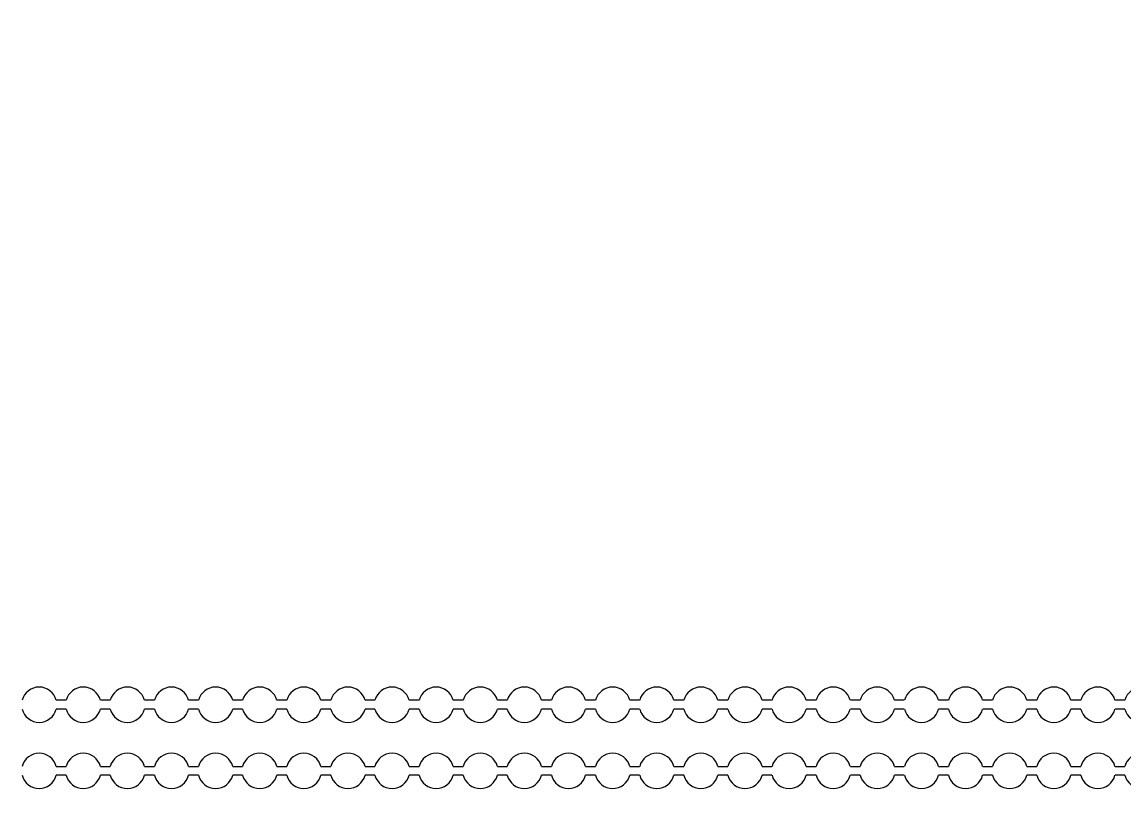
# Model space of a CAD drawing. Extents: x 4056 to 105656, y 4120 to 105720.
# Drawn here: x 30075 to 31325, y 36765 to 37652 of the extents above; entities that cross this region are included whole.
import ezdxf

# ---------------------------------------------------------------- set-up
doc = ezdxf.new("R2010")
doc.units = 13
doc.header["$MEASUREMENT"] = 0
doc.layers.add('Main Layer', color=7, linetype='Continuous', lineweight=0)

msp = doc.modelspace()

# ---------------------------------------------------------------- linework, layer by layer
for p, q in [((30125.1, 36883), (30113.9, 36883)), ((30175.1, 36883), (30163.9, 36883)), ((30225.1, 36883), (30213.9, 36883)), ((30275.1, 36883), (30263.9, 36883)), ((30325.1, 36883), (30313.9, 36883)), ((30375.1, 36883), (30363.9, 36883)), ((30425.1, 36883), (30413.9, 36883)), ((30475.1, 36883), (30463.9, 36883)), ((30525.1, 36883), (30513.9, 36883)), ((30575.1, 36883), (30563.9, 36883)), ((30625.1, 36883), (30613.9, 36883)), ((30675.1, 36883), (30663.9, 36883)), ((30725.1, 36883), (30713.9, 36883)), ((30775.1, 36883), (30763.9, 36883)), ((30825.1, 36883), (30813.9, 36883)), ((30875.1, 36883), (30863.9, 36883)), ((30925.1, 36883), (30913.9, 36883)), ((30975.1, 36883), (30963.9, 36883)), ((31025.1, 36883), (31013.9, 36883)), ((31075.1, 36883), (31063.9, 36883)), ((31125.1, 36883), (31113.9, 36883)), ((31175.1, 36883), (31163.9, 36883)), ((31225.1, 36883), (31213.9, 36883)), ((31275.1, 36883), (31263.9, 36883)), ((31325.1, 36883), (31313.9, 36883)), ((30125.1, 36873), (30113.9, 36873)), ((30175.1, 36873), (30163.9, 36873)), ((30225.1, 36873), (30213.9, 36873)), ((30275.1, 36873), (30263.9, 36873)), ((30325.1, 36873), (30313.9, 36873)), ((30375.1, 36873), (30363.9, 36873)), ((30425.1, 36873), (30413.9, 36873)), ((30475.1, 36873), (30463.9, 36873)), ((30525.1, 36873), (30513.9, 36873)), ((30575.1, 36873), (30563.9, 36873)), ((30625.1, 36873), (30613.9, 36873)), ((30675.1, 36873), (30663.9, 36873)), ((30725.1, 36873), (30713.9, 36873)), ((30775.1, 36873), (30763.9, 36873)), ((30825.1, 36873), (30813.9, 36873)), ((30875.1, 36873), (30863.9, 36873)), ((30925.1, 36873), (30913.9, 36873)), ((30975.1, 36873), (30963.9, 36873)), ((31025.1, 36873), (31013.9, 36873)), ((31075.1, 36873), (31063.9, 36873)), ((31125.1, 36873), (31113.9, 36873)), ((31175.1, 36873), (31163.9, 36873)), ((31225.1, 36873), (31213.9, 36873)), ((31275.1, 36873), (31263.9, 36873)), ((31325.1, 36873), (31313.9, 36873)), ((30113.9, 36808), (30125.1, 36808)), ((30163.9, 36808), (30175.1, 36808)), ((30213.9, 36808), (30225.1, 36808)), ((30263.9, 36808), (30275.1, 36808)), ((30313.9, 36808), (30325.1, 36808)), ((30363.9, 36808), (30375.1, 36808)), ((30413.9, 36808), (30425.1, 36808)), ((30463.9, 36808), (30475.1, 36808)), ((30513.9, 36808), (30525.1, 36808)), ((30563.9, 36808), (30575.1, 36808)), ((30613.9, 36808), (30625.1, 36808)), ((30663.9, 36808), (30675.1, 36808)), ((30713.9, 36808), (30725.1, 36808)), ((30763.9, 36808), (30775.1, 36808)), ((30813.9, 36808), (30825.1, 36808)), ((30863.9, 36808), (30875.1, 36808)), ((30913.9, 36808), (30925.1, 36808)), ((30963.9, 36808), (30975.1, 36808)), ((31013.9, 36808), (31025.1, 36808)), ((31063.9, 36808), (31075.1, 36808)), ((31113.9, 36808), (31125.1, 36808)), ((31163.9, 36808), (31175.1, 36808)), ((31213.9, 36808), (31225.1, 36808)), ((31263.9, 36808), (31275.1, 36808)), ((31313.9, 36808), (31325.1, 36808)), ((30125.1, 36798), (30113.9, 36798)), ((30175.1, 36798), (30163.9, 36798)), ((30225.1, 36798), (30213.9, 36798)), ((30275.1, 36798), (30263.9, 36798)), ((30325.1, 36798), (30313.9, 36798)), ((30375.1, 36798), (30363.9, 36798)), ((30425.1, 36798), (30413.9, 36798)), ((30475.1, 36798), (30463.9, 36798)), ((30525.1, 36798), (30513.9, 36798)), ((30575.1, 36798), (30563.9, 36798)), ((30625.1, 36798), (30613.9, 36798)), ((30675.1, 36798), (30663.9, 36798)), ((30725.1, 36798), (30713.9, 36798)), ((30775.1, 36798), (30763.9, 36798)), ((30825.1, 36798), (30813.9, 36798)), ((30875.1, 36798), (30863.9, 36798)), ((30925.1, 36798), (30913.9, 36798)), ((30975.1, 36798), (30963.9, 36798)), ((31025.1, 36798), (31013.9, 36798)), ((31075.1, 36798), (31063.9, 36798)), ((31125.1, 36798), (31113.9, 36798)), ((31175.1, 36798), (31163.9, 36798)), ((31225.1, 36798), (31213.9, 36798)), ((31275.1, 36798), (31263.9, 36798)), ((31325.1, 36798), (31313.9, 36798))]:
    msp.add_line(p, q)
for centre, start, end in [((30094.5, 36878), 14.4775, 165.5225), ((30144.5, 36878), 14.4775, 165.5225), ((30194.5, 36878), 14.4775, 165.5225), ((30244.5, 36878), 14.4775, 165.5225), ((30294.5, 36878), 14.4775, 165.5225), ((30344.5, 36878), 14.4775, 165.5225), ((30394.5, 36878), 14.4775, 165.5225), ((30444.5, 36878), 14.4775, 165.5225), ((30494.5, 36878), 14.4775, 165.5225), ((30544.5, 36878), 14.4775, 165.5225), ((30594.5, 36878), 14.4775, 165.5225), ((30644.5, 36878), 14.4775, 165.5225), ((30694.5, 36878), 14.4775, 165.5225), ((30744.5, 36878), 14.4775, 165.5225), ((30794.5, 36878), 14.4775, 165.5225), ((30844.5, 36878), 14.4775, 165.5225), ((30894.5, 36878), 14.4775, 165.5225), ((30944.5, 36878), 14.4775, 165.5225), ((30994.5, 36878), 14.4775, 165.5225), ((31044.5, 36878), 14.4775, 165.5225), ((31094.5, 36878), 14.4775, 165.5225), ((31144.5, 36878), 14.4775, 165.5225), ((31194.5, 36878), 14.4775, 165.5225), ((31244.5, 36878), 14.4775, 165.5225), ((31294.5, 36878), 14.4775, 165.5225), ((31344.5, 36878), 14.4775, 165.5225), ((30094.5, 36878), 194.4775, 345.5225), ((30144.5, 36878), 194.4775, 345.5225), ((30194.5, 36878), 194.4775, 345.5225), ((30244.5, 36878), 194.4775, 345.5225), ((30294.5, 36878), 194.4775, 345.5225), ((30344.5, 36878), 194.4775, 345.5225), ((30394.5, 36878), 194.4775, 345.5225), ((30444.5, 36878), 194.4775, 345.5225), ((30494.5, 36878), 194.4775, 345.5225), ((30544.5, 36878), 194.4775, 345.5225), ((30594.5, 36878), 194.4775, 345.5225), ((30644.5, 36878), 194.4775, 345.5225), ((30694.5, 36878), 194.4775, 345.5225), ((30744.5, 36878), 194.4775, 345.5225), ((30794.5, 36878), 194.4775, 345.5225), ((30844.5, 36878), 194.4775, 345.5225), ((30894.5, 36878), 194.4775, 345.5225), ((30944.5, 36878), 194.4775, 345.5225), ((30994.5, 36878), 194.4775, 345.5225), ((31044.5, 36878), 194.4775, 345.5225), ((31094.5, 36878), 194.4775, 345.5225), ((31144.5, 36878), 194.4775, 345.5225), ((31194.5, 36878), 194.4775, 345.5225), ((31244.5, 36878), 194.4775, 345.5225), ((31294.5, 36878), 194.4775, 345.5225), ((31344.5, 36878), 194.4775, 345.5225), ((30094.5, 36803), 14.4775, 165.5225), ((30144.5, 36803), 14.4775, 165.5225), ((30194.5, 36803), 14.4775, 165.5225), ((30244.5, 36803), 14.4775, 165.5225), ((30294.5, 36803), 14.4775, 165.5225), ((30344.5, 36803), 14.4775, 165.5225), ((30394.5, 36803), 14.4775, 165.5225), ((30444.5, 36803), 14.4775, 165.5225), ((30494.5, 36803), 14.4775, 165.5225), ((30544.5, 36803), 14.4775, 165.5225), ((30594.5, 36803), 14.4775, 165.5225), ((30644.5, 36803), 14.4775, 165.5225), ((30694.5, 36803), 14.4775, 165.5225), ((30744.5, 36803), 14.4775, 165.5225), ((30794.5, 36803), 14.4775, 165.5225), ((30844.5, 36803), 14.4775, 165.5225), ((30894.5, 36803), 14.4775, 165.5225), ((30944.5, 36803), 14.4775, 165.5225), ((30994.5, 36803), 14.4775, 165.5225), ((31044.5, 36803), 14.4775, 165.5225), ((31094.5, 36803), 14.4775, 165.5225), ((31144.5, 36803), 14.4775, 165.5225), ((31194.5, 36803), 14.4775, 165.5225), ((31244.5, 36803), 14.4775, 165.5225), ((31294.5, 36803), 14.4775, 165.5225), ((31344.5, 36803), 14.4775, 165.5225), ((30094.5, 36803), 194.4775, 345.5225), ((30144.5, 36803), 194.4775, 345.5225), ((30194.5, 36803), 194.4775, 345.5225), ((30244.5, 36803), 194.4775, 345.5225), ((30294.5, 36803), 194.4775, 345.5225), ((30344.5, 36803), 194.4775, 345.5225), ((30394.5, 36803), 194.4775, 345.5225), ((30444.5, 36803), 194.4775, 345.5225), ((30494.5, 36803), 194.4775, 345.5225), ((30544.5, 36803), 194.4775, 345.5225), ((30594.5, 36803), 194.4775, 345.5225), ((30644.5, 36803), 194.4775, 345.5225), ((30694.5, 36803), 194.4775, 345.5225), ((30744.5, 36803), 194.4775, 345.5225), ((30794.5, 36803), 194.4775, 345.5225), ((30844.5, 36803), 194.4775, 345.5225), ((30894.5, 36803), 194.4775, 345.5225), ((30944.5, 36803), 194.4775, 345.5225), ((30994.5, 36803), 194.4775, 345.5225), ((31044.5, 36803), 194.4775, 345.5225), ((31094.5, 36803), 194.4775, 345.5225), ((31144.5, 36803), 194.4775, 345.5225), ((31194.5, 36803), 194.4775, 345.5225), ((31244.5, 36803), 194.4775, 345.5225), ((31294.5, 36803), 194.4775, 345.5225), ((31344.5, 36803), 194.4775, 345.5225)]:
    msp.add_arc(centre, 20, start, end)
at = {"layer": 'Main Layer'}
msp.add_circle((54856, 54920.5), 50800, dxfattribs=at)

doc.saveas('drawing.dxf')
